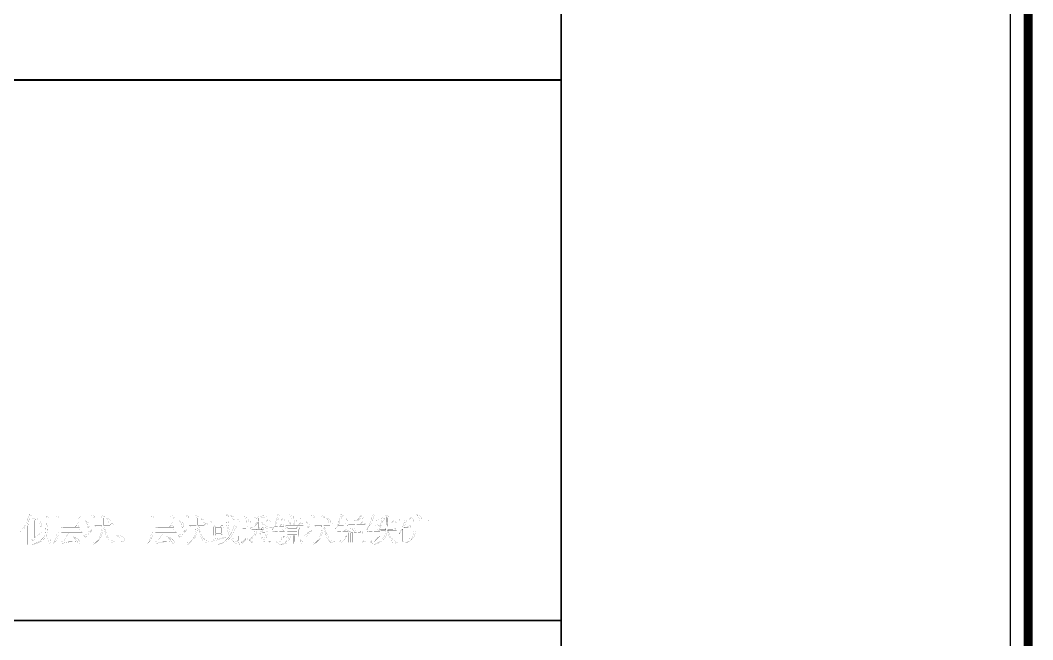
# Model space of a CAD drawing. Extents: x 94 to 452, y -72 to 1042.
# Drawn here: x 339 to 451.7, y 555 to 623.9 of the extents above; entities that cross this region are included whole.
import ezdxf

# ---------------------------------------------------------------- set-up
doc = ezdxf.new("R2010")
doc.units = 0
doc.header["$MEASUREMENT"] = 0
doc.layers.add('TREE_LAYER', color=7, linetype='Continuous')

msp = doc.modelspace()

# ---------------------------------------------------------------- linework, layer by layer
at = {"layer": 'TREE_LAYER'}
for points, const_width, elevation in [([(94.22612, 93.001716), (94.22612, 848.485862), (94.22612, 908.832322), (94.22612, 995.005583), (94.22612, 1005.005583), (94.22612, 1017.005583), (126.22612, 1017.005583), (146.22612, 1017.005583), (186.22612, 1017.005583), (191.22612, 1017.005583), (206.22612, 1017.005583), (211.22612, 1017.005583), (221.22612, 1017.005583), (399.22612, 1017.005583), (409.22612, 1017.005583), (451.22612, 1017.005583), (451.22612, 995.005583), (451.22612, 11.113007)], 1, 2891.008799), ([(449.22612, 11.113007), (449.22612, 995.005583)], 0.15, 2875.008799), ([(399.22612, 677.817993), (399.22612, 617.294139)], 0.2, 60.523854), ([(221.22612, 617.294139), (399.22612, 617.294139)], 0.2, 178), ([(399.22612, 617.294139), (399.22612, 557.107476)], 0.2, 60.186663), ([(339.991338, 568.93196), (339.991338, 568.93196), (339.991338, 568.849607), (339.922711, 568.643725), (339.908985, 568.629999), (339.840358, 568.424117), (339.840358, 568.410392), (339.661927, 568.012352), (339.62075, 567.902548), (339.442319, 567.53196), (339.222711, 567.243725), (339.099182, 567.120195), (339.04428, 567.024117), (339.04428, 567.024117), (339.071731, 567.024117), (339.414868, 567.367254), (339.661927, 567.724117), (339.661927, 567.724117), (339.661927, 565.528039), (339.74428, 565.528039), (339.799182, 565.55549), (339.840358, 565.596666), (339.840358, 567.682941), (339.950162, 567.792744), (339.950162, 567.833921), (339.799182, 567.888823), (339.771731, 567.902548), (339.840358, 568.012352), (340.101142, 568.561372), (340.210946, 568.671176), (340.32075, 568.712352), (339.991338, 568.93196), (339.991338, 568.93196)], 0.01, 30), ([(340.361927, 568.492744), (340.361927, 568.492744), (340.361927, 568.465294), (340.389378, 568.286862), (340.389378, 566.296666), (340.279574, 566.186862), (340.279574, 566.145686), (340.471731, 565.926078), (340.608985, 566.145686), (341.350162, 566.873137), (341.350162, 566.914313), (341.308985, 566.914313), (341.226633, 566.83196), (341.061927, 566.694705), (340.828593, 566.543725), (340.59526, 566.337843), (340.581534, 566.337843), (340.581534, 566.337843), (340.581534, 568.273137), (340.677613, 568.341764), (340.691338, 568.341764), (340.691338, 568.382941), (340.361927, 568.492744), (340.361927, 568.492744)], 0.01, 30), ([(341.858005, 568.739803), (341.858005, 568.739803), (341.858005, 568.726078), (341.899182, 568.50647), (341.899182, 567.943725), (341.885456, 567.943725), (341.858005, 567.53196), (341.858005, 567.53196), (341.830554, 567.188823), (341.830554, 567.188823), (341.830554, 567.079019), (341.816829, 567.079019), (341.816829, 567.010392), (341.789378, 566.763333), (341.789378, 566.735882), (341.597221, 566.40647), (341.528593, 566.296666), (341.336436, 566.104509), (341.02075, 565.884901), (340.581534, 565.665294), (340.361927, 565.596666), (340.361927, 565.55549), (340.403103, 565.55549), (340.938397, 565.733921), (341.377613, 565.953529), (341.624672, 566.173137), (341.665848, 566.214313), (341.858005, 566.433921), (341.871731, 566.475097), (341.871731, 566.488823), (342.036436, 566.269215), (342.063887, 566.186862), (342.118789, 566.077058), (342.187417, 565.816274), (342.187417, 565.70647), (342.228593, 565.665294), (342.297221, 565.665294), (342.407025, 565.816274), (342.407025, 565.967254), (342.338397, 566.104509), (342.26977, 566.214313), (342.022711, 566.461372), (341.899182, 566.55745), (341.899182, 566.571176), (341.967809, 566.763333), (341.981534, 566.845686), (342.008985, 566.928039), (342.008985, 566.969215), (342.008985, 566.982941), (342.036436, 567.326078), (342.036436, 567.326078), (342.063887, 567.65549), (342.077613, 567.710392), (342.077613, 568.451568), (342.187417, 568.561372), (342.187417, 568.602548), (342.008985, 568.671176), (341.858005, 568.739803), (341.858005, 568.739803)], 0.01, 30), ([(340.86977, 568.451568), (340.86977, 568.451568), (340.883495, 568.437843), (340.979574, 568.259411), (341.075652, 567.971176), (341.130554, 567.792744), (341.130554, 567.573137), (341.158005, 567.53196), (341.240358, 567.53196), (341.322711, 567.614313), (341.377613, 567.710392), (341.377613, 567.792744), (341.308985, 567.998627), (341.171731, 568.190784), (340.938397, 568.424117), (340.86977, 568.451568), (340.86977, 568.451568)], 0.01, 30), ([(345.440358, 568.849607), (345.399182, 568.849607), (345.207025, 568.671176), (343.340358, 568.671176), (343.052123, 568.822156), (343.093299, 568.575097), (343.093299, 566.83196), (343.010946, 566.461372), (343.010946, 566.433921), (342.901142, 566.104509), (342.791338, 565.926078), (342.654084, 565.70647), (342.654084, 565.665294), (342.914868, 565.939803), (343.052123, 566.145686), (343.161927, 566.420195), (343.230554, 566.653529), (343.24428, 566.818235), (343.271731, 566.982941), (343.271731, 568.039803), (343.271731, 568.053529), (345.316829, 568.053529), (345.316829, 568.039803), (345.316829, 567.943725), (345.358005, 567.943725), (345.454084, 567.971176), (345.508985, 568.012352), (345.508985, 568.492744), (345.577613, 568.561372), (345.687417, 568.602548), (345.687417, 568.629999), (345.440358, 568.849607), (345.440358, 568.849607)], 0.01, 30), ([(343.299182, 568.588823), (343.312907, 568.602548), (345.316829, 568.602548), (345.316829, 568.588823), (345.316829, 568.122156), (345.316829, 568.122156), (343.271731, 568.122156), (343.271731, 568.122156), (343.271731, 568.561372), (343.299182, 568.588823), (343.299182, 568.588823)], 0.01, 30), ([(346.963887, 568.849607), (346.950162, 568.849607), (346.950162, 568.835882), (346.991338, 568.616274), (346.991338, 567.188823), (346.991338, 567.188823), (346.977613, 567.188823), (346.950162, 567.243725), (346.716829, 567.037843), (346.593299, 566.95549), (346.428593, 566.790784), (346.222711, 566.653529), (346.071731, 566.584901), (346.291338, 566.365294), (346.812907, 566.982941), (346.991338, 567.161372), (346.991338, 567.161372), (346.991338, 565.747646), (347.059966, 565.747646), (347.128593, 565.775097), (347.16977, 565.816274), (347.16977, 568.561372), (347.279574, 568.671176), (347.279574, 568.712352), (347.101142, 568.78098), (346.963887, 568.849607), (346.963887, 568.849607)], 0.01, 30), ([(346.222711, 568.23196), (346.222711, 568.23196), (346.236436, 568.218235), (346.442319, 567.861372), (346.46977, 567.628039), (346.510946, 567.504509), (346.510946, 567.504509), (346.593299, 567.504509), (346.675652, 567.586862), (346.730554, 567.682941), (346.730554, 567.765294), (346.661927, 567.902548), (346.634476, 567.929999), (346.442319, 568.08098), (346.305064, 568.190784), (346.222711, 568.23196), (346.222711, 568.23196)], 0.01, 30), ([(348.061927, 568.822156), (348.048201, 568.822156), (348.048201, 568.794705), (348.089378, 568.575097), (348.089378, 567.792744), (348.089378, 567.792744), (348.089378, 567.724117), (348.075652, 567.724117), (347.279574, 567.724117), (347.389378, 567.614313), (347.430554, 567.614313), (347.471731, 567.641764), (348.075652, 567.641764), (348.075652, 567.641764), (348.061927, 567.435882), (348.061927, 567.435882), (348.061927, 567.38098), (348.061927, 567.367254), (348.061927, 567.312352), (348.048201, 567.312352), (348.048201, 567.229999), (348.007025, 566.969215), (347.952123, 566.777058), (347.938397, 566.722156), (347.897221, 566.612352), (347.86977, 566.502548), (347.759966, 566.25549), (347.608985, 566.035882), (347.307025, 565.733921), (347.142319, 565.596666), (347.252123, 565.637843), (347.458005, 565.775097), (347.801142, 566.118235), (347.938397, 566.324117), (347.965848, 566.379019), (348.02075, 566.502548), (348.02075, 566.516274), (348.158005, 566.941764), (348.199182, 567.188823), (348.240358, 567.435882), (348.254084, 567.628039), (348.254084, 567.641764), (348.336436, 567.641764), (348.350162, 567.641764), (348.350162, 567.408431), (348.377613, 567.243725), (348.418789, 566.982941), (348.459966, 566.845686), (348.459966, 566.83196), (348.487417, 566.790784), (348.556044, 566.516274), (348.748201, 566.186862), (348.858005, 566.008431), (349.118789, 565.747646), (349.14624, 565.747646), (349.228593, 565.816274), (349.324672, 565.85745), (349.516829, 565.85745), (349.516829, 565.884901), (349.256044, 565.967254), (349.077613, 566.104509), (348.885456, 566.296666), (348.748201, 566.502548), (348.528593, 566.969215), (348.459966, 567.243725), (348.459966, 567.25745), (348.432515, 567.339803), (348.432515, 567.353529), (348.377613, 567.641764), (348.391338, 567.641764), (349.475652, 567.641764), (349.475652, 567.724117), (349.228593, 567.943725), (349.187417, 567.943725), (348.967809, 567.724117), (348.267809, 567.724117), (348.267809, 567.751568), (348.267809, 567.792744), (348.267809, 568.520195), (348.377613, 568.629999), (348.377613, 568.671176), (348.199182, 568.739803), (348.061927, 568.822156), (348.061927, 568.822156)], 0.01, 30), ([(348.501142, 568.561372), (348.487417, 568.561372), (348.610946, 568.437843), (348.748201, 568.259411), (348.830554, 568.108431), (348.885456, 568.012352), (348.899182, 568.012352), (348.967809, 568.012352), (349.036436, 568.122156), (349.036436, 568.190784), (348.967809, 568.300588), (348.748201, 568.451568), (348.501142, 568.561372), (348.501142, 568.561372)], 0.01, 30), ([(355.940358, 568.849607), (355.899182, 568.849607), (355.707025, 568.671176), (353.840358, 568.671176), (353.552123, 568.822156), (353.593299, 568.575097), (353.593299, 566.83196), (353.510946, 566.461372), (353.510946, 566.433921), (353.401142, 566.104509), (353.291338, 565.926078), (353.154084, 565.70647), (353.154084, 565.665294), (353.414868, 565.939803), (353.552123, 566.145686), (353.661927, 566.420195), (353.730554, 566.653529), (353.74428, 566.818235), (353.771731, 566.982941), (353.771731, 568.039803), (353.771731, 568.053529), (355.816829, 568.053529), (355.816829, 568.039803), (355.816829, 567.943725), (355.858005, 567.943725), (355.954084, 567.971176), (356.008985, 568.012352), (356.008985, 568.492744), (356.077613, 568.561372), (356.187417, 568.602548), (356.187417, 568.629999), (355.940358, 568.849607), (355.940358, 568.849607)], 0.01, 30), ([(353.799182, 568.588823), (353.812907, 568.602548), (355.816829, 568.602548), (355.816829, 568.588823), (355.816829, 568.122156), (355.816829, 568.122156), (353.771731, 568.122156), (353.771731, 568.122156), (353.771731, 568.561372), (353.799182, 568.588823), (353.799182, 568.588823)], 0.01, 30), ([(357.463887, 568.849607), (357.450162, 568.849607), (357.450162, 568.835882), (357.491338, 568.616274), (357.491338, 567.188823), (357.491338, 567.188823), (357.477613, 567.188823), (357.450162, 567.243725), (357.216829, 567.037843), (357.093299, 566.95549), (356.928593, 566.790784), (356.722711, 566.653529), (356.571731, 566.584901), (356.791338, 566.365294), (357.312907, 566.982941), (357.491338, 567.161372), (357.491338, 567.161372), (357.491338, 565.747646), (357.559966, 565.747646), (357.628593, 565.775097), (357.66977, 565.816274), (357.66977, 568.561372), (357.779574, 568.671176), (357.779574, 568.712352), (357.601142, 568.78098), (357.463887, 568.849607), (357.463887, 568.849607)], 0.01, 30), ([(356.722711, 568.23196), (356.722711, 568.23196), (356.736436, 568.218235), (356.942319, 567.861372), (356.96977, 567.628039), (357.010946, 567.504509), (357.010946, 567.504509), (357.093299, 567.504509), (357.175652, 567.586862), (357.230554, 567.682941), (357.230554, 567.765294), (357.161927, 567.902548), (357.134476, 567.929999), (356.942319, 568.08098), (356.805064, 568.190784), (356.722711, 568.23196), (356.722711, 568.23196)], 0.01, 30), ([(358.561927, 568.822156), (358.548201, 568.822156), (358.548201, 568.794705), (358.589378, 568.575097), (358.589378, 567.792744), (358.589378, 567.792744), (358.589378, 567.724117), (358.575652, 567.724117), (357.779574, 567.724117), (357.889378, 567.614313), (357.930554, 567.614313), (357.971731, 567.641764), (358.575652, 567.641764), (358.575652, 567.641764), (358.561927, 567.435882), (358.561927, 567.435882), (358.561927, 567.38098), (358.561927, 567.367254), (358.561927, 567.312352), (358.548201, 567.312352), (358.548201, 567.229999), (358.507025, 566.969215), (358.452123, 566.777058), (358.438397, 566.722156), (358.397221, 566.612352), (358.36977, 566.502548), (358.259966, 566.25549), (358.108985, 566.035882), (357.807025, 565.733921), (357.642319, 565.596666), (357.752123, 565.637843), (357.958005, 565.775097), (358.301142, 566.118235), (358.438397, 566.324117), (358.465848, 566.379019), (358.52075, 566.502548), (358.52075, 566.516274), (358.658005, 566.941764), (358.699182, 567.188823), (358.740358, 567.435882), (358.754084, 567.628039), (358.754084, 567.641764), (358.836436, 567.641764), (358.850162, 567.641764), (358.850162, 567.408431), (358.877613, 567.243725), (358.918789, 566.982941), (358.959966, 566.845686), (358.959966, 566.83196), (358.987417, 566.790784), (359.056044, 566.516274), (359.248201, 566.186862), (359.358005, 566.008431), (359.618789, 565.747646), (359.64624, 565.747646), (359.728593, 565.816274), (359.824672, 565.85745), (360.016829, 565.85745), (360.016829, 565.884901), (359.756044, 565.967254), (359.577613, 566.104509), (359.385456, 566.296666), (359.248201, 566.502548), (359.028593, 566.969215), (358.959966, 567.243725), (358.959966, 567.25745), (358.932515, 567.339803), (358.932515, 567.353529), (358.877613, 567.641764), (358.891338, 567.641764), (359.975652, 567.641764), (359.975652, 567.724117), (359.728593, 567.943725), (359.687417, 567.943725), (359.467809, 567.724117), (358.767809, 567.724117), (358.767809, 567.751568), (358.767809, 567.792744), (358.767809, 568.520195), (358.877613, 568.629999), (358.877613, 568.671176), (358.699182, 568.739803), (358.561927, 568.822156), (358.561927, 568.822156)], 0.01, 30), ([(359.001142, 568.561372), (358.987417, 568.561372), (359.110946, 568.437843), (359.248201, 568.259411), (359.330554, 568.108431), (359.385456, 568.012352), (359.399182, 568.012352), (359.467809, 568.012352), (359.536436, 568.122156), (359.536436, 568.190784), (359.467809, 568.300588), (359.248201, 568.451568), (359.001142, 568.561372), (359.001142, 568.561372)], 0.01, 30), ([(361.910946, 568.93196), (361.910946, 568.93196), (361.910946, 568.890784), (361.938397, 568.616274), (361.938397, 568.218235), (361.952123, 568.163333), (361.952123, 568.163333), (360.181534, 568.163333), (360.291338, 568.053529), (360.332515, 568.053529), (360.373691, 568.08098), (361.952123, 568.08098), (361.952123, 568.08098), (361.979574, 567.765294), (362.007025, 567.614313), (362.048201, 567.271176), (362.158005, 566.804509), (362.308985, 566.516274), (362.240358, 566.40647), (361.856044, 566.022156), (361.622711, 565.85745), (361.32075, 565.679019), (361.059966, 565.596666), (361.059966, 565.55549), (361.293299, 565.637843), (361.636436, 565.775097), (361.938397, 565.926078), (362.254084, 566.200588), (362.377613, 566.324117), (362.459966, 566.25549), (362.597221, 566.035882), (362.803103, 565.843725), (362.926633, 565.747646), (363.105064, 565.637843), (363.283495, 565.55549), (363.407025, 565.55549), (363.407025, 565.596666), (363.338397, 565.775097), (363.297221, 565.994705), (363.297221, 566.475097), (363.256044, 566.475097), (363.228593, 566.241764), (363.228593, 566.214313), (363.187417, 566.077058), (363.187417, 566.035882), (363.14624, 565.898627), (363.118789, 565.884901), (362.967809, 565.967254), (362.707025, 566.228039), (362.56977, 566.40647), (362.528593, 566.543725), (362.638397, 566.722156), (362.926633, 567.394705), (363.008985, 567.463333), (363.118789, 567.504509), (363.118789, 567.53196), (362.871731, 567.710392), (362.789378, 567.751568), (362.789378, 567.641764), (362.748201, 567.504509), (362.748201, 567.463333), (362.597221, 567.024117), (362.418789, 566.694705), (362.308985, 566.982941), (362.240358, 567.312352), (362.226633, 567.367254), (362.158005, 567.820195), (362.14428, 568.08098), (362.14428, 568.08098), (363.448201, 568.08098), (363.448201, 568.163333), (363.187417, 568.382941), (363.14624, 568.382941), (362.926633, 568.163333), (362.14428, 568.163333), (362.130554, 568.273137), (362.130554, 568.602548), (362.158005, 568.739803), (362.240358, 568.739803), (362.240358, 568.78098), (361.910946, 568.93196), (361.910946, 568.93196)], 0.01, 30), ([(362.432515, 568.78098), (362.418789, 568.78098), (362.542319, 568.65745), (362.679574, 568.492744), (362.707025, 568.341764), (362.748201, 568.300588), (362.816829, 568.300588), (362.899182, 568.410392), (362.899182, 568.561372), (362.775652, 568.671176), (362.56977, 568.739803), (362.514868, 568.753529), (362.432515, 568.78098), (362.432515, 568.78098)], 0.01, 30), ([(363.942319, 568.739803), (363.942319, 568.739803), (363.956044, 568.726078), (364.161927, 568.382941), (364.189378, 568.135882), (364.230554, 568.026078), (364.230554, 568.012352), (364.312907, 568.012352), (364.39526, 568.094705), (364.450162, 568.190784), (364.450162, 568.273137), (364.381534, 568.410392), (364.354084, 568.437843), (364.161927, 568.602548), (364.024672, 568.712352), (363.942319, 568.739803), (363.942319, 568.739803)], 0.01, 30), ([(366.207025, 568.849607), (366.138397, 568.849607), (366.001142, 568.78098), (365.918789, 568.767254), (365.891338, 568.753529), (365.808985, 568.726078), (365.493299, 568.629999), (365.465848, 568.629999), (364.916829, 568.520195), (364.752123, 568.520195), (364.752123, 568.492744), (365.150162, 568.492744), (365.150162, 568.492744), (365.191338, 568.492744), (365.191338, 568.492744), (365.507025, 568.533921), (365.52075, 568.533921), (365.52075, 568.163333), (365.507025, 568.163333), (364.559966, 568.163333), (364.66977, 568.053529), (364.710946, 568.053529), (364.752123, 568.08098), (365.493299, 568.08098), (365.493299, 568.08098), (365.287417, 568.053529), (365.259966, 568.053529), (365.108985, 567.861372), (364.779574, 567.53196), (364.532515, 567.353529), (364.450162, 567.312352), (364.450162, 567.284901), (364.724672, 567.394705), (364.94428, 567.545686), (365.163887, 567.696666), (365.507025, 568.039803), (365.52075, 568.039803), (365.52075, 567.394705), (365.589378, 567.394705), (365.658005, 567.422156), (365.699182, 567.463333), (365.699182, 568.08098), (365.699182, 568.08098), (366.838397, 568.08098), (366.838397, 568.163333), (366.618789, 568.341764), (366.577613, 568.341764), (366.399182, 568.163333), (365.699182, 568.163333), (365.699182, 568.163333), (365.699182, 568.547646), (365.699182, 568.547646), (365.79526, 568.561372), (366.207025, 568.629999), (366.399182, 568.629999), (366.207025, 568.849607), (366.207025, 568.849607)], 0.01, 30), ([(367.661927, 568.959411), (367.661927, 568.959411), (367.661927, 568.918235), (367.552123, 568.382941), (367.483495, 568.23196), (367.332515, 567.833921), (367.071731, 567.339803), (367.04428, 567.284901), (367.04428, 567.243725), (367.112907, 567.326078), (367.332515, 567.65549), (367.332515, 567.614313), (367.661927, 567.614313), (367.661927, 567.600588), (367.661927, 567.065294), (367.661927, 567.065294), (367.112907, 567.065294), (367.222711, 566.95549), (367.263887, 566.95549), (367.291338, 566.982941), (367.661927, 566.982941), (367.661927, 566.982941), (367.661927, 566.035882), (367.510946, 565.884901), (367.703103, 565.70647), (367.730554, 565.70647), (368.279574, 566.365294), (368.430554, 566.516274), (368.361927, 566.516274), (367.963887, 566.186862), (367.854084, 566.077058), (367.840358, 566.077058), (367.840358, 566.982941), (367.854084, 566.982941), (368.430554, 566.982941), (368.430554, 567.065294), (368.210946, 567.243725), (368.16977, 567.243725), (367.991338, 567.065294), (367.854084, 567.065294), (367.840358, 567.065294), (367.840358, 567.600588), (367.854084, 567.614313), (368.361927, 567.614313), (368.361927, 567.682941), (368.142319, 567.861372), (368.101142, 567.861372), (367.922711, 567.682941), (367.34624, 567.682941), (367.34624, 567.682941), (367.510946, 567.95745), (367.62075, 568.204509), (367.62075, 568.190784), (368.471731, 568.190784), (368.471731, 568.273137), (368.252123, 568.451568), (368.210946, 568.451568), (368.032515, 568.273137), (367.661927, 568.273137), (367.648201, 568.273137), (367.703103, 568.369215), (367.771731, 568.602548), (367.840358, 568.739803), (367.854084, 568.739803), (367.950162, 568.739803), (367.950162, 568.78098), (367.661927, 568.959411), (367.661927, 568.959411)], 0.01, 30), ([(369.638397, 568.341764), (369.597221, 568.341764), (369.597221, 568.328039), (369.418789, 567.792744), (369.061927, 567.792744), (369.048201, 567.792744), (369.130554, 567.971176), (369.089378, 568.08098), (368.965848, 568.204509), (368.86977, 568.273137), (368.801142, 568.300588), (368.801142, 568.300588), (368.938397, 567.984901), (368.979574, 567.833921), (369.034476, 567.792744), (369.034476, 567.792744), (368.361927, 567.792744), (368.471731, 567.682941), (368.499182, 567.682941), (368.540358, 567.724117), (370.516829, 567.724117), (370.516829, 567.792744), (370.26977, 568.012352), (370.228593, 568.012352), (370.008985, 567.792744), (369.459966, 567.792744), (369.459966, 567.792744), (369.487417, 567.833921), (369.707025, 568.08098), (369.748201, 568.190784), (369.816829, 568.190784), (369.638397, 568.341764), (369.638397, 568.341764)], 0.01, 30), ([(368.952123, 568.93196), (368.938397, 568.93196), (369.061927, 568.808431), (369.199182, 568.629999), (369.240358, 568.492744), (369.267809, 568.451568), (369.267809, 568.451568), (368.499182, 568.451568), (368.608985, 568.341764), (368.650162, 568.341764), (368.691338, 568.382941), (370.256044, 568.382941), (370.256044, 568.451568), (370.008985, 568.671176), (369.967809, 568.671176), (369.748201, 568.451568), (369.350162, 568.451568), (369.350162, 568.451568), (369.350162, 568.465294), (369.418789, 568.561372), (369.418789, 568.712352), (369.29526, 568.822156), (369.103103, 568.890784), (369.048201, 568.904509), (368.952123, 568.93196), (368.952123, 568.93196)], 0.01, 30), ([(371.463887, 568.849607), (371.450162, 568.849607), (371.450162, 568.835882), (371.491338, 568.616274), (371.491338, 567.188823), (371.491338, 567.188823), (371.477613, 567.188823), (371.450162, 567.243725), (371.216829, 567.037843), (371.093299, 566.95549), (370.928593, 566.790784), (370.722711, 566.653529), (370.571731, 566.584901), (370.791338, 566.365294), (371.312907, 566.982941), (371.491338, 567.161372), (371.491338, 567.161372), (371.491338, 565.747646), (371.559966, 565.747646), (371.628593, 565.775097), (371.66977, 565.816274), (371.66977, 568.561372), (371.779574, 568.671176), (371.779574, 568.712352), (371.601142, 568.78098), (371.463887, 568.849607), (371.463887, 568.849607)], 0.01, 30), ([(370.722711, 568.23196), (370.722711, 568.23196), (370.736436, 568.218235), (370.942319, 567.861372), (370.96977, 567.628039), (371.010946, 567.504509), (371.010946, 567.504509), (371.093299, 567.504509), (371.175652, 567.586862), (371.230554, 567.682941), (371.230554, 567.765294), (371.161927, 567.902548), (371.134476, 567.929999), (370.942319, 568.08098), (370.805064, 568.190784), (370.722711, 568.23196), (370.722711, 568.23196)], 0.01, 30), ([(372.561927, 568.822156), (372.548201, 568.822156), (372.548201, 568.794705), (372.589378, 568.575097), (372.589378, 567.792744), (372.589378, 567.792744), (372.589378, 567.724117), (372.575652, 567.724117), (371.779574, 567.724117), (371.889378, 567.614313), (371.930554, 567.614313), (371.971731, 567.641764), (372.575652, 567.641764), (372.575652, 567.641764), (372.561927, 567.435882), (372.561927, 567.435882), (372.561927, 567.38098), (372.561927, 567.367254), (372.561927, 567.312352), (372.548201, 567.312352), (372.548201, 567.229999), (372.507025, 566.969215), (372.452123, 566.777058), (372.438397, 566.722156), (372.397221, 566.612352), (372.36977, 566.502548), (372.259966, 566.25549), (372.108985, 566.035882), (371.807025, 565.733921), (371.642319, 565.596666), (371.752123, 565.637843), (371.958005, 565.775097), (372.301142, 566.118235), (372.438397, 566.324117), (372.465848, 566.379019), (372.52075, 566.502548), (372.52075, 566.516274), (372.658005, 566.941764), (372.699182, 567.188823), (372.740358, 567.435882), (372.754084, 567.628039), (372.754084, 567.641764), (372.836436, 567.641764), (372.850162, 567.641764), (372.850162, 567.408431), (372.877613, 567.243725), (372.918789, 566.982941), (372.959966, 566.845686), (372.959966, 566.83196), (372.987417, 566.790784), (373.056044, 566.516274), (373.248201, 566.186862), (373.358005, 566.008431), (373.618789, 565.747646), (373.64624, 565.747646), (373.728593, 565.816274), (373.824672, 565.85745), (374.016829, 565.85745), (374.016829, 565.884901), (373.756044, 565.967254), (373.577613, 566.104509), (373.385456, 566.296666), (373.248201, 566.502548), (373.028593, 566.969215), (372.959966, 567.243725), (372.959966, 567.25745), (372.932515, 567.339803), (372.932515, 567.353529), (372.877613, 567.641764), (372.891338, 567.641764), (373.975652, 567.641764), (373.975652, 567.724117), (373.728593, 567.943725), (373.687417, 567.943725), (373.467809, 567.724117), (372.767809, 567.724117), (372.767809, 567.751568), (372.767809, 567.792744), (372.767809, 568.520195), (372.877613, 568.629999), (372.877613, 568.671176), (372.699182, 568.739803), (372.561927, 568.822156), (372.561927, 568.822156)], 0.01, 30), ([(373.001142, 568.561372), (372.987417, 568.561372), (373.110946, 568.437843), (373.248201, 568.259411), (373.330554, 568.108431), (373.385456, 568.012352), (373.399182, 568.012352), (373.467809, 568.012352), (373.536436, 568.122156), (373.536436, 568.190784), (373.467809, 568.300588), (373.248201, 568.451568), (373.001142, 568.561372), (373.001142, 568.561372)], 0.01, 30), ([(374.661927, 568.959411), (374.661927, 568.959411), (374.661927, 568.918235), (374.552123, 568.382941), (374.483495, 568.23196), (374.332515, 567.833921), (374.071731, 567.339803), (374.04428, 567.284901), (374.04428, 567.243725), (374.112907, 567.326078), (374.318789, 567.641764), (374.689378, 567.641764), (374.703103, 567.641764), (374.703103, 567.065294), (374.689378, 567.065294), (374.112907, 567.065294), (374.222711, 566.95549), (374.263887, 566.95549), (374.291338, 566.982941), (374.689378, 566.982941), (374.703103, 566.982941), (374.703103, 566.035882), (374.552123, 565.884901), (374.730554, 565.70647), (374.771731, 565.70647), (374.881534, 565.884901), (375.32075, 566.475097), (375.430554, 566.584901), (375.32075, 566.543725), (374.881534, 566.118235), (374.881534, 566.118235), (374.881534, 566.982941), (374.881534, 566.982941), (375.499182, 566.982941), (375.499182, 567.065294), (375.293299, 567.243725), (375.252123, 567.243725), (375.059966, 567.065294), (374.881534, 567.065294), (374.881534, 567.065294), (374.881534, 567.641764), (374.881534, 567.641764), (375.430554, 567.641764), (375.430554, 567.724117), (375.210946, 567.902548), (375.16977, 567.902548), (374.991338, 567.724117), (374.373691, 567.724117), (374.359966, 567.724117), (374.510946, 567.95745), (374.634476, 568.23196), (375.430554, 568.23196), (375.430554, 568.300588), (375.252123, 568.451568), (375.210946, 568.451568), (375.059966, 568.300588), (374.675652, 568.300588), (374.675652, 568.314313), (374.703103, 568.369215), (374.771731, 568.602548), (374.840358, 568.739803), (374.854084, 568.739803), (374.950162, 568.739803), (374.950162, 568.78098), (374.661927, 568.959411), (374.661927, 568.959411)], 0.01, 30), ([(376.967809, 568.78098), (376.926633, 568.78098), (376.748201, 568.602548), (375.581534, 568.602548), (375.691338, 568.492744), (375.718789, 568.492744), (375.759966, 568.520195), (376.734476, 568.520195), (376.748201, 568.520195), (376.459966, 568.23196), (376.240358, 568.300588), (376.267809, 568.094705), (376.267809, 567.902548), (376.267809, 567.902548), (375.389378, 567.902548), (375.499182, 567.792744), (375.540358, 567.792744), (375.581534, 567.833921), (376.267809, 567.833921), (376.267809, 567.820195), (376.267809, 567.394705), (376.199182, 567.312352), (375.993299, 567.312352), (375.759966, 567.353529), (375.759966, 567.312352), (375.938397, 567.284901), (376.048201, 567.202548), (376.130554, 567.133921), (376.158005, 567.024117), (376.281534, 567.065294), (376.377613, 567.133921), (376.459966, 567.202548), (376.459966, 567.820195), (376.459966, 567.833921), (377.407025, 567.833921), (377.407025, 567.902548), (377.159966, 568.122156), (377.118789, 568.122156), (376.899182, 567.902548), (376.459966, 567.902548), (376.459966, 567.902548), (376.459966, 568.08098), (376.56977, 568.163333), (376.56977, 568.190784), (376.514868, 568.204509), (376.514868, 568.218235), (376.514868, 568.218235), (376.72075, 568.341764), (376.967809, 568.492744), (377.187417, 568.520195), (377.187417, 568.602548), (376.967809, 568.78098), (376.967809, 568.78098)], 0.01, 30), ([(378.203103, 568.93196), (378.203103, 568.93196), (378.203103, 568.877058), (378.12075, 568.492744), (378.107025, 568.479019), (378.093299, 568.341764), (378.010946, 568.204509), (377.873691, 567.792744), (377.571731, 567.243725), (377.571731, 567.202548), (377.654084, 567.284901), (377.859966, 567.628039), (377.873691, 567.614313), (377.873691, 567.573137), (378.189378, 567.573137), (378.203103, 567.573137), (378.203103, 567.065294), (378.189378, 567.065294), (377.612907, 567.065294), (377.722711, 566.95549), (377.763887, 566.95549), (377.791338, 566.982941), (378.189378, 566.982941), (378.203103, 566.982941), (378.203103, 566.035882), (378.010946, 565.85745), (378.203103, 565.637843), (378.491338, 565.967254), (378.999182, 566.475097), (378.999182, 566.516274), (378.971731, 566.516274), (378.738397, 566.324117), (378.422711, 566.104509), (378.381534, 566.049607), (378.381534, 566.049607), (378.381534, 566.982941), (378.381534, 566.982941), (379.040358, 566.982941), (379.040358, 567.065294), (378.82075, 567.243725), (378.779574, 567.243725), (378.601142, 567.065294), (378.381534, 567.065294), (378.381534, 567.065294), (378.381534, 567.573137), (378.381534, 567.573137), (378.971731, 567.573137), (378.971731, 567.641764), (378.752123, 567.833921), (378.710946, 567.833921), (378.532515, 567.641764), (377.887417, 567.641764), (377.873691, 567.65549), (378.052123, 567.929999), (378.134476, 568.108431), (378.134476, 568.122156), (379.040358, 568.122156), (379.040358, 568.190784), (378.82075, 568.382941), (378.779574, 568.382941), (378.601142, 568.190784), (378.175652, 568.190784), (378.175652, 568.204509), (378.189378, 568.23196), (378.230554, 568.328039), (378.230554, 568.341764), (378.312907, 568.561372), (378.381534, 568.698627), (378.381534, 568.712352), (378.491338, 568.712352), (378.491338, 568.739803), (378.491338, 568.753529), (378.203103, 568.93196), (378.203103, 568.93196)], 0.01, 30), ([(379.699182, 568.849607), (379.699182, 568.849607), (379.699182, 568.835882), (379.740358, 568.616274), (379.740358, 568.012352), (379.726633, 568.012352), (379.314868, 568.012352), (379.314868, 568.012352), (379.328593, 568.08098), (379.328593, 568.122156), (379.342319, 568.135882), (379.479574, 568.382941), (379.548201, 568.410392), (379.548201, 568.451568), (379.259966, 568.602548), (379.259966, 568.479019), (379.177613, 568.094705), (379.177613, 568.067254), (379.150162, 567.929999), (378.999182, 567.504509), (378.971731, 567.435882), (378.971731, 567.353529), (379.040358, 567.463333), (379.122711, 567.614313), (379.301142, 567.943725), (379.726633, 567.943725), (379.740358, 567.929999), (379.712907, 567.518235), (379.712907, 567.518235), (379.699182, 567.284901), (379.699182, 567.284901), (379.699182, 567.216274), (379.699182, 567.202548), (378.971731, 567.202548), (379.081534, 567.092744), (379.108985, 567.092744), (379.150162, 567.133921), (379.685456, 567.133921), (379.685456, 567.133921), (379.64428, 566.928039), (379.630554, 566.83196), (379.52075, 566.516274), (379.328593, 566.214313), (379.177613, 566.063333), (378.999182, 565.912352), (378.450162, 565.55549), (378.422711, 565.528039), (378.834476, 565.720195), (378.930554, 565.761372), (379.287417, 565.994705), (379.493299, 566.186862), (379.699182, 566.502548), (379.850162, 566.941764), (379.863887, 567.024117), (379.891338, 567.133921), (380.907025, 567.133921), (380.907025, 567.202548), (380.687417, 567.394705), (380.64624, 567.394705), (380.467809, 567.202548), (379.891338, 567.202548), (379.891338, 567.216274), (379.918789, 567.65549), (379.918789, 567.65549), (379.918789, 567.929999), (379.918789, 567.943725), (380.865848, 567.943725), (380.865848, 568.012352), (380.618789, 568.23196), (380.577613, 568.23196), (380.358005, 568.012352), (379.918789, 568.012352), (379.918789, 568.012352), (379.918789, 568.561372), (380.028593, 568.671176), (380.028593, 568.712352), (379.850162, 568.78098), (379.699182, 568.849607), (379.699182, 568.849607)], 0.01, 30), ([(382.540358, 568.561372), (382.499182, 568.561372), (382.32075, 568.382941), (381.154084, 568.382941), (381.263887, 568.273137), (381.291338, 568.273137), (381.332515, 568.300588), (381.799182, 568.300588), (381.799182, 568.300588), (381.730554, 567.998627), (381.730554, 567.971176), (381.661927, 567.751568), (381.593299, 567.614313), (381.359966, 567.120195), (381.112907, 566.735882), (381.112907, 566.735882), (381.154084, 566.735882), (381.263887, 566.845686), (381.428593, 567.079019), (381.579574, 567.312352), (381.593299, 567.298627), (381.593299, 565.884901), (381.675652, 565.898627), (381.730554, 565.926078), (381.771731, 565.967254), (381.771731, 566.392744), (381.771731, 566.40647), (382.210946, 566.40647), (382.210946, 566.392744), (382.210946, 566.186862), (382.252123, 566.186862), (382.348201, 566.214313), (382.389378, 566.25549), (382.389378, 567.394705), (382.526633, 567.490784), (382.540358, 567.504509), (382.540358, 567.53196), (382.32075, 567.724117), (382.279574, 567.724117), (382.142319, 567.573137), (381.758005, 567.573137), (381.74428, 567.586862), (381.771731, 567.641764), (381.812907, 567.710392), (381.922711, 567.971176), (381.963887, 568.135882), (382.032515, 568.300588), (382.759966, 568.300588), (382.759966, 568.382941), (382.540358, 568.561372), (382.540358, 568.561372)], 0.01, 30), ([(384.187417, 568.451568), (384.14624, 568.451568), (383.899182, 568.190784), (383.089378, 568.190784), (382.801142, 568.341764), (382.828593, 568.094705), (382.828593, 567.051568), (382.773691, 566.777058), (382.759966, 566.694705), (382.691338, 566.475097), (382.540358, 566.25549), (382.238397, 565.953529), (381.963887, 565.788823), (381.840358, 565.747646), (381.963887, 565.747646), (382.238397, 565.884901), (382.458005, 566.035882), (382.691338, 566.25549), (382.86977, 566.529999), (382.979574, 566.900588), (382.993299, 567.024117), (383.02075, 567.147646), (383.02075, 568.08098), (383.048201, 568.122156), (384.475652, 568.122156), (384.475652, 568.190784), (384.338397, 568.300588), (384.187417, 568.451568), (384.187417, 568.451568)], 0.01, 30), ([(383.199182, 568.890784), (383.130554, 568.890784), (383.281534, 568.739803), (383.377613, 568.561372), (383.418789, 568.410392), (383.459966, 568.300588), (383.487417, 568.273137), (383.528593, 568.273137), (383.610946, 568.35549), (383.679574, 568.451568), (383.665848, 568.533921), (383.583495, 568.643725), (383.459966, 568.739803), (383.199182, 568.890784), (383.199182, 568.890784)], 0.01, 30), ([(345.618789, 567.202548), (345.577613, 567.202548), (345.316829, 566.95549), (343.381534, 566.95549), (343.491338, 566.845686), (343.532515, 566.845686), (343.559966, 566.873137), (344.36977, 566.873137), (344.36977, 566.873137), (344.301142, 566.694705), (343.793299, 566.008431), (343.752123, 565.98098), (343.532515, 565.884901), (343.710946, 565.665294), (343.861927, 565.747646), (344.191338, 565.802548), (344.534476, 565.85745), (344.589378, 565.85745), (345.316829, 565.926078), (345.289378, 565.967254), (344.314868, 565.939803), (344.301142, 565.939803), (343.985456, 565.926078), (343.985456, 565.926078), (343.834476, 565.926078), (343.82075, 565.926078), (343.889378, 566.035882), (344.548201, 566.694705), (344.630554, 566.694705), (344.479574, 566.845686), (344.397221, 566.873137), (344.397221, 566.873137), (344.397221, 566.873137), (345.907025, 566.873137), (345.907025, 566.95549), (345.756044, 567.065294), (345.618789, 567.202548), (345.618789, 567.202548)], 0.01, 30), ([(345.358005, 567.751568), (345.316829, 567.751568), (345.097221, 567.53196), (343.559966, 567.53196), (343.66977, 567.422156), (343.710946, 567.422156), (343.752123, 567.463333), (345.618789, 567.463333), (345.618789, 567.53196), (345.358005, 567.751568), (345.358005, 567.751568)], 0.01, 30), ([(356.118789, 567.202548), (356.077613, 567.202548), (355.816829, 566.95549), (353.881534, 566.95549), (353.991338, 566.845686), (354.032515, 566.845686), (354.059966, 566.873137), (354.86977, 566.873137), (354.86977, 566.873137), (354.801142, 566.694705), (354.293299, 566.008431), (354.252123, 565.98098), (354.032515, 565.884901), (354.210946, 565.665294), (354.361927, 565.747646), (354.691338, 565.802548), (355.034476, 565.85745), (355.089378, 565.85745), (355.816829, 565.926078), (355.789378, 565.967254), (354.814868, 565.939803), (354.801142, 565.939803), (354.485456, 565.926078), (354.485456, 565.926078), (354.334476, 565.926078), (354.32075, 565.926078), (354.389378, 566.035882), (355.048201, 566.694705), (355.130554, 566.694705), (354.979574, 566.845686), (354.897221, 566.873137), (354.897221, 566.873137), (354.897221, 566.873137), (356.407025, 566.873137), (356.407025, 566.95549), (356.256044, 567.065294), (356.118789, 567.202548), (356.118789, 567.202548)], 0.01, 30), ([(355.858005, 567.751568), (355.816829, 567.751568), (355.597221, 567.53196), (354.059966, 567.53196), (354.16977, 567.422156), (354.210946, 567.422156), (354.252123, 567.463333), (356.118789, 567.463333), (356.118789, 567.53196), (355.858005, 567.751568), (355.858005, 567.751568)], 0.01, 30), ([(361.471731, 567.724117), (361.430554, 567.724117), (361.279574, 567.573137), (360.771731, 567.573137), (360.510946, 567.682941), (360.552123, 567.504509), (360.552123, 566.584901), (360.62075, 566.584901), (360.689378, 566.612352), (360.730554, 566.653529), (360.730554, 566.763333), (360.74428, 566.763333), (361.348201, 566.763333), (361.361927, 566.763333), (361.361927, 566.626078), (361.403103, 566.626078), (361.499182, 566.653529), (361.540358, 566.694705), (361.540358, 567.394705), (361.677613, 567.490784), (361.691338, 567.504509), (361.691338, 567.53196), (361.471731, 567.724117), (361.471731, 567.724117)], 0.01, 30), ([(360.730554, 567.490784), (360.74428, 567.504509), (361.348201, 567.504509), (361.361927, 567.490784), (361.361927, 566.845686), (361.348201, 566.845686), (360.74428, 566.845686), (360.730554, 566.845686), (360.730554, 567.490784), (360.730554, 567.490784)], 0.01, 30), ([(364.230554, 567.573137), (364.203103, 567.573137), (364.052123, 567.422156), (363.571731, 567.422156), (363.681534, 567.312352), (363.722711, 567.312352), (363.763887, 567.353529), (364.12075, 567.353529), (364.12075, 567.353529), (364.12075, 566.25549), (363.997221, 566.13196), (363.736436, 565.967254), (363.571731, 565.884901), (363.571731, 565.85745), (363.722711, 565.70647), (363.763887, 565.70647), (363.791338, 565.816274), (364.093299, 566.118235), (364.203103, 566.186862), (364.230554, 566.186862), (364.340358, 566.104509), (364.463887, 565.994705), (364.738397, 565.816274), (364.82075, 565.775097), (364.958005, 565.747646), (366.687417, 565.747646), (366.714868, 565.843725), (366.728593, 565.85745), (366.907025, 565.926078), (366.975652, 565.926078), (366.975652, 565.967254), (366.92075, 565.967254), (366.907025, 565.953529), (366.632515, 565.939803), (366.632515, 565.939803), (366.49526, 565.939803), (366.49526, 565.926078), (366.426633, 565.926078), (366.426633, 565.926078), (366.316829, 565.926078), (366.303103, 565.926078), (366.207025, 565.912352), (366.193299, 565.912352), (366.042319, 565.898627), (366.042319, 565.898627), (365.932515, 565.898627), (365.932515, 565.884901), (364.889378, 565.884901), (364.66977, 565.967254), (364.463887, 566.063333), (364.463887, 566.077058), (364.463887, 566.077058), (364.779574, 566.25549), (364.958005, 566.365294), (365.150162, 566.543725), (365.259966, 566.83196), (365.287417, 567.010392), (365.328593, 567.188823), (365.328593, 567.202548), (365.191338, 567.229999), (365.191338, 567.243725), (365.191338, 567.243725), (366.097221, 567.243725), (366.097221, 567.243725), (366.097221, 567.229999), (366.06977, 567.229999), (365.850162, 567.202548), (365.808985, 567.024117), (365.740358, 566.914313), (365.658005, 566.845686), (365.808985, 566.694705), (365.959966, 566.845686), (366.550162, 566.845686), (366.550162, 566.83196), (366.358005, 566.804509), (366.316829, 566.804509), (366.248201, 566.529999), (366.248201, 566.502548), (366.207025, 566.40647), (366.138397, 566.296666), (365.850162, 566.324117), (365.850162, 566.324117), (365.808985, 566.324117), (365.808985, 566.296666), (365.877613, 566.296666), (365.987417, 566.214313), (366.097221, 566.077058), (366.152123, 566.077058), (366.275652, 566.145686), (366.358005, 566.25549), (366.399182, 566.447646), (366.508985, 566.804509), (366.508985, 566.804509), (366.577613, 566.804509), (366.618789, 566.845686), (366.618789, 566.914313), (366.440358, 567.065294), (366.399182, 567.065294), (366.248201, 566.914313), (365.959966, 566.914313), (365.959966, 566.914313), (365.959966, 566.95549), (366.028593, 567.175097), (366.097221, 567.229999), (366.179574, 567.243725), (366.179574, 567.312352), (366.001142, 567.463333), (365.959966, 567.463333), (365.808985, 567.312352), (364.752123, 567.312352), (364.861927, 567.202548), (364.889378, 567.202548), (364.930554, 567.243725), (365.150162, 567.243725), (365.150162, 567.243725), (365.09526, 566.941764), (365.09526, 566.914313), (365.081534, 566.790784), (365.081534, 566.763333), (364.930554, 566.516274), (364.710946, 566.282941), (364.422711, 566.104509), (364.340358, 566.186862), (364.312907, 566.25549), (364.312907, 567.243725), (364.422711, 567.353529), (364.422711, 567.394705), (364.230554, 567.573137), (364.230554, 567.573137)], 0.01, 30), ([(365.877613, 568.053529), (365.808985, 568.053529), (366.028593, 567.724117), (366.179574, 567.559411), (366.563887, 567.326078), (366.64624, 567.284901), (366.797221, 567.422156), (366.975652, 567.422156), (366.975652, 567.463333), (366.865848, 567.463333), (366.659966, 567.53196), (366.605064, 567.53196), (366.385456, 567.614313), (366.207025, 567.724117), (366.028593, 567.861372), (365.877613, 568.053529), (365.877613, 568.053529)], 0.01, 30), ([(368.512907, 567.573137), (368.499182, 567.573137), (368.499182, 567.545686), (368.540358, 567.326078), (368.540358, 566.365294), (368.622711, 566.365294), (368.677613, 566.392744), (368.718789, 566.433921), (368.718789, 566.584901), (368.732515, 566.584901), (368.897221, 566.584901), (368.910946, 566.584901), (368.910946, 566.433921), (368.828593, 566.186862), (368.759966, 566.077058), (368.471731, 565.775097), (368.073691, 565.596666), (367.840358, 565.528039), (368.005064, 565.528039), (368.183495, 565.55549), (368.499182, 565.665294), (368.677613, 565.775097), (368.86977, 565.967254), (369.048201, 566.324117), (369.075652, 566.392744), (369.089378, 566.433921), (369.089378, 566.584901), (369.089378, 566.584901), (369.377613, 566.584901), (369.377613, 566.584901), (369.377613, 565.747646), (369.487417, 565.665294), (370.256044, 565.665294), (370.365848, 565.733921), (370.448201, 565.816274), (370.448201, 565.884901), (370.338397, 565.994705), (370.297221, 566.104509), (370.297221, 566.365294), (370.256044, 566.365294), (370.256044, 566.282941), (370.228593, 565.994705), (370.14624, 565.884901), (370.077613, 565.816274), (369.638397, 565.816274), (369.56977, 565.884901), (369.56977, 566.584901), (369.56977, 566.584901), (369.816829, 566.584901), (369.816829, 566.584901), (369.816829, 566.475097), (369.858005, 566.475097), (369.954084, 566.502548), (370.008985, 566.543725), (370.008985, 567.243725), (370.118789, 567.353529), (370.118789, 567.394705), (369.926633, 567.573137), (369.899182, 567.573137), (369.748201, 567.422156), (368.801142, 567.422156), (368.512907, 567.573137), (368.512907, 567.573137)], 0.01, 30), ([(368.759966, 567.353529), (368.759966, 567.353529), (369.816829, 567.353529), (369.816829, 567.353529), (369.816829, 567.065294), (369.816829, 567.065294), (368.732515, 567.065294), (368.718789, 567.065294), (368.718789, 567.312352), (368.759966, 567.353529), (368.759966, 567.353529)], 0.01, 30), ([(375.540358, 567.092744), (375.540358, 567.092744), (375.540358, 567.079019), (375.581534, 566.859411), (375.581534, 565.816274), (375.567809, 565.816274), (375.101142, 565.816274), (375.210946, 565.70647), (375.252123, 565.70647), (375.279574, 565.747646), (377.516829, 565.747646), (377.516829, 565.816274), (377.297221, 565.994705), (377.256044, 565.994705), (377.077613, 565.816274), (377.077613, 565.829999), (377.077613, 566.763333), (377.187417, 566.83196), (377.187417, 566.873137), (376.967809, 567.065294), (376.926633, 567.065294), (376.816829, 566.95549), (375.828593, 566.95549), (375.540358, 567.092744), (375.540358, 567.092744)], 0.01, 30), ([(379.987417, 567.092744), (379.918789, 567.092744), (379.959966, 566.845686), (379.987417, 566.777058), (379.987417, 566.749607), (380.001142, 566.708431), (380.06977, 566.433921), (380.261927, 566.063333), (380.536436, 565.720195), (380.618789, 565.637843), (380.797221, 565.70647), (381.016829, 565.70647), (381.016829, 565.747646), (380.838397, 565.816274), (380.467809, 566.104509), (380.454084, 566.13196), (380.275652, 566.365294), (380.097221, 566.667254), (380.028593, 566.873137), (379.987417, 567.092744), (379.987417, 567.092744)], 0.01, 30), ([(381.703103, 567.490784), (381.716829, 567.504509), (382.210946, 567.504509), (382.210946, 567.490784), (382.210946, 566.475097), (382.210946, 566.475097), (381.771731, 566.475097), (381.771731, 566.475097), (381.771731, 567.463333), (381.689378, 567.463333), (381.689378, 567.463333), (381.703103, 567.490784), (381.703103, 567.490784)], 0.01, 30), ([(344.850162, 566.516274), (344.767809, 566.516274), (344.987417, 566.324117), (345.22075, 566.104509), (345.330554, 565.953529), (345.399182, 565.816274), (345.467809, 565.637843), (345.536436, 565.637843), (345.64624, 565.816274), (345.64624, 565.884901), (345.577613, 565.994705), (345.358005, 566.228039), (345.014868, 566.40647), (344.850162, 566.516274), (344.850162, 566.516274)], 0.01, 30), ([(349.914868, 566.626078), (349.887417, 566.626078), (349.681534, 566.584901), (350.052123, 566.324117), (350.230554, 565.967254), (350.340358, 565.884901), (350.559966, 565.967254), (350.601142, 566.186862), (350.463887, 566.392744), (349.914868, 566.626078), (349.914868, 566.626078)], 0.01, 30), ([(355.350162, 566.516274), (355.267809, 566.516274), (355.487417, 566.324117), (355.72075, 566.104509), (355.830554, 565.953529), (355.899182, 565.816274), (355.967809, 565.637843), (356.036436, 565.637843), (356.14624, 565.816274), (356.14624, 565.884901), (356.077613, 565.994705), (355.858005, 566.228039), (355.514868, 566.40647), (355.350162, 566.516274), (355.350162, 566.516274)], 0.01, 30), ([(361.910946, 566.40647), (361.375652, 566.296666), (361.238397, 566.282941), (360.62075, 566.186862), (360.565848, 566.186862), (360.387417, 566.145686), (360.154084, 566.145686), (360.291338, 565.898627), (360.305064, 565.884901), (360.579574, 565.994705), (361.787417, 566.324117), (361.910946, 566.365294), (361.910946, 566.40647), (361.910946, 566.40647)], 0.01, 30), ([(368.718789, 566.982941), (368.732515, 566.982941), (369.816829, 566.982941), (369.816829, 566.982941), (369.816829, 566.667254), (369.816829, 566.653529), (368.732515, 566.653529), (368.718789, 566.667254), (368.718789, 566.982941), (368.718789, 566.982941)], 0.01, 30), ([(375.787417, 566.873137), (375.801142, 566.873137), (376.007025, 566.873137), (376.02075, 566.873137), (376.02075, 565.816274), (376.007025, 565.816274), (375.759966, 565.816274), (375.759966, 565.816274), (375.759966, 566.845686), (375.787417, 566.873137), (375.787417, 566.873137)], 0.01, 30), ([(376.158005, 566.873137), (376.171731, 566.873137), (376.44624, 566.873137), (376.459966, 566.873137), (376.459966, 565.816274), (376.44624, 565.816274), (376.171731, 565.816274), (376.158005, 565.816274), (376.158005, 566.873137), (376.158005, 566.873137)], 0.01, 30), ([(376.597221, 566.873137), (376.610946, 566.873137), (376.885456, 566.873137), (376.899182, 566.873137), (376.899182, 565.816274), (376.885456, 565.816274), (376.610946, 565.816274), (376.597221, 565.816274), (376.597221, 566.873137), (376.597221, 566.873137)], 0.01, 30), ([(221.22612, 557.107476), (399.22612, 557.107476)], 0.2, 178), ([(399.22612, 557.107476), (399.22612, 536.892986)], 0.2, 20.21449)]:
    msp.add_lwpolyline(points, dxfattribs=dict(at, const_width=const_width, elevation=elevation))

doc.saveas('drawing.dxf')
